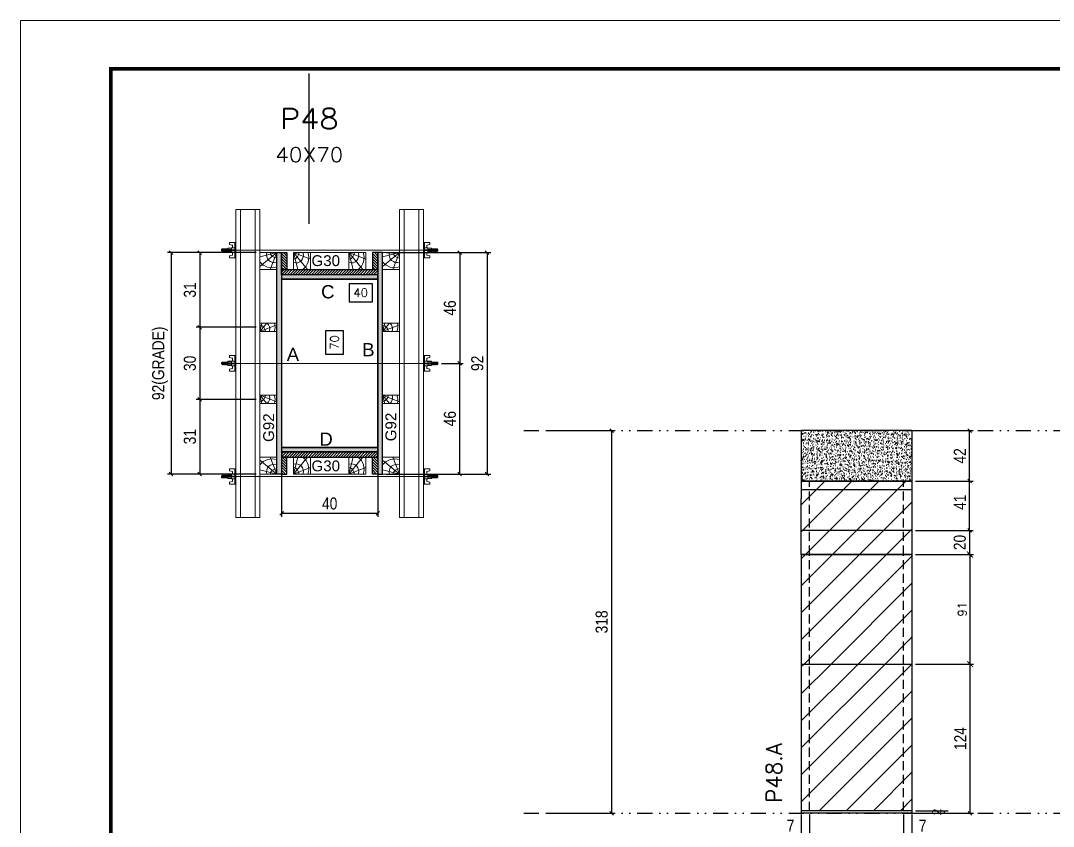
# Model space of a CAD drawing. Extents: x 28748 to 35002, y 14885 to 43501.
# Drawn here: x 28748 to 29606, y 37088 to 37758 of the extents above; entities that cross this region are included whole.
import ezdxf
from ezdxf.enums import TextEntityAlignment as Align

# ---------------------------------------------------------------- set-up
doc = ezdxf.new("R2010")
doc.units = 0
for name, pattern in [('DASHED', [0.75, 0.5, -0.25]), ('DIVIDE2', [0.625, 0.25, -0.125, 0, -0.125, 0, -0.125]), ('HIDDEN', [0.375, 0.25, -0.125])]:
    doc.linetypes.add(name, pattern=pattern)
for name, color, linetype in [('CHAPA', 1, 'Continuous'), ('COTA', 241, 'Continuous'), ('MEIO_PONT', 93, 'Continuous'), ('Nível', 160, 'Continuous'), ('Painéis', 200, 'Continuous'), ('SARR_2.2x7', 40, 'Continuous'), ('SARRAFO', 251, 'Continuous'), ('Sarrafo de Pressão', 42, 'HIDDEN'), ('Texto de Titulo', 7, 'Continuous'), ('Texto Qtd Sarr', 242, 'Continuous'), ('TEXTO_GERAL', 7, 'Continuous')]:
    doc.layers.add(name, color=color, linetype=linetype)
for name, color, linetype, lineweight in [('Folhas', 255, 'Continuous', 9), ('Hachura', 251, 'Continuous', 9), ('Madeira', 126, 'Continuous', 18), ('Perfil Metálico', 224, 'Continuous', 18), ('SARRAFO DE PRESSAO', 251, 'DASHED', 9), ('Texto Seção', 7, 'Continuous', 15)]:
    doc.layers.add(name, color=color, linetype=linetype, lineweight=lineweight)
doc.styles.add('ARIAL', font='arial.ttf')
doc.styles.add('COTA TECNICA', font='techl___.ttf', dxfattribs={"height": 10})
doc.styles.add('COTA TECNICA 2X', font='techl___.ttf', dxfattribs={"height": 10})
doc.styles.add('COTA TECNICA-50', font='techl___.ttf', dxfattribs={"height": 10})
doc.styles.add('REGUA-120', font='ROMANS.shx', dxfattribs={"height": 15})
doc.styles.add('ROMANS', font='romans.shx')
doc.styles.add('SANSSERIF', font='sas_____.pfb')
doc.dimstyles.new('COTA PAINEL-50', dxfattribs={"dimtxt": 10, "dimasz": 3, "dimexe": 3, "dimexo": 3, "dimgap": 3, "dimtad": 1, "dimdec": 1, "dimzin": 12, "dimdsep": 46, "dimtxsty": 'COTA TECNICA-50', "dimblk1": 'OBLIQUE', "dimblk2": 'OBLIQUE', "dimsah": 1, "dimcen": 0.9, "dimclrd": 4, "dimclre": 4, "dimclrt": 240, "dimadec": 1, "dimazin": 3, "dimtfac": 1, "dimtdec": 1, "dimtmove": 0, "dimatfit": 3, "dimfxl": 1, "dimtolj": 1, "dimtzin": 12, "dimarcsym": 0})
doc.dimstyles.new('Cota Paínel', dxfattribs={"dimtxt": 7, "dimasz": 5, "dimexe": 3, "dimexo": 3, "dimgap": 3, "dimtad": 1, "dimdec": 1, "dimzin": 12, "dimdsep": 46, "dimtxsty": 'ROMANS', "dimblk": 'ARCHTICK', "dimcen": 0, "dimclrd": 4, "dimclre": 4, "dimclrt": 1, "dimadec": 1, "dimazin": 3, "dimtfac": 1, "dimtdec": 1, "dimtmove": 0, "dimatfit": 3, "dimldrblk": 'OBLIQUE', "dimfxl": 1, "dimtolj": 1, "dimtzin": 12, "dimarcsym": 0})
doc.dimstyles.new('PAINEL', dxfattribs={"dimtxt": 10, "dimasz": 3, "dimexe": 3, "dimexo": 3, "dimgap": 3, "dimtad": 1, "dimdec": 1, "dimzin": 12, "dimdsep": 46, "dimtxsty": 'COTA TECNICA', "dimblk1": 'OBLIQUE', "dimblk2": 'OBLIQUE', "dimsah": 1, "dimcen": 0.9, "dimclrd": 4, "dimclre": 4, "dimclrt": 240, "dimadec": 1, "dimazin": 3, "dimtfac": 1, "dimtdec": 1, "dimtmove": 0, "dimatfit": 3, "dimfxl": 1, "dimtolj": 1, "dimtzin": 12, "dimarcsym": 0})
doc.dimstyles.new('SECAO PILAR', dxfattribs={"dimtxt": 10, "dimasz": 3, "dimexe": 3, "dimexo": 3, "dimgap": 3, "dimtad": 1, "dimdec": 1, "dimlfac": 0.5, "dimzin": 12, "dimdsep": 46, "dimtxsty": 'COTA TECNICA 2X', "dimblk1": 'OBLIQUE', "dimblk2": 'OBLIQUE', "dimsah": 1, "dimcen": 0.9, "dimclrd": 256, "dimclre": 256, "dimclrt": 256, "dimadec": 1, "dimazin": 3, "dimtfac": 1, "dimtdec": 1, "dimtmove": 0, "dimatfit": 3, "dimfxl": 1, "dimtolj": 1, "dimtzin": 12, "dimarcsym": 0})
doc.dimstyles.new('SECÇÃO 2', dxfattribs={"dimtxt": 7, "dimasz": 6, "dimexe": 0.18, "dimexo": 2, "dimgap": -4, "dimtad": 3, "dimdec": 1, "dimlfac": 0.5, "dimzin": 12, "dimdsep": 46, "dimtxsty": 'ROMANS', "dimblk": 'ARCHTICK', "dimcen": 0.09, "dimse1": 1, "dimse2": 1, "dimsd1": 1, "dimsd2": 1, "dimclrd": 180, "dimclre": 5, "dimclrt": 1, "dimadec": 0, "dimazin": 3, "dimtfac": 1, "dimtdec": 1, "dimtofl": 0, "dimtmove": 0, "dimatfit": 3, "dimldrblk": 'ARCHTICK', "dimfxl": 1, "dimtolj": 1, "dimtzin": 0, "dimarcsym": 0})
pattern_1 = [(45, (25799.309, 30974.01), (-11.22532, 11.22532), [])]

# ---------------------------------------------------------------- blocks, each defined once
blk = doc.blocks.new('9999999999')
at = {"layer": 'Folhas'}
blk.add_lwpolyline([(98138.98, 34190.21), (99623.98, 34190.21), (99623.98, 35240.21), (98138.98, 35240.21)], close=True, dxfattribs=at)
at = {"layer": 'Folhas', "color": 30, "const_width": 3}
blk.add_lwpolyline([(98213.98, 34230.21), (99583.98, 34230.21), (99583.98, 35200.21), (98213.98, 35200.21)], close=True, dxfattribs=at)
blk = doc.blocks.new('*D326')
at = {"layer": 'COTA', "color": 180, "lineweight": -2, "transparency": 16777216}
for p, q in [((29016.65, 37500.08), (29001.65, 37500.08)), ((29001.65, 37500.08), (29001.65, 37480.75)), ((29016.65, 37480.75), (29016.65, 37500.08)), ((29001.65, 37480.75), (29016.65, 37480.75))]:
    blk.add_line(p, q, dxfattribs=at)
at = {"layer": 'Defpoints', "color": 0, "transparency": 16777216}
for p in [(28965.14, 37543.05), (28965.14, 37403.05), (29020.65, 37403.05)]:
    blk.add_point(p, dxfattribs=at)
at = {"layer": 'COTA', "color": 1, "transparency": 16777216, "insert": (29009.15, 37490.42), "char_height": 7, "attachment_point": 5, "rotation": 90, "style": 'ROMANS'}
blk.add_mtext('\\A1;70', dxfattribs=at)
blk = doc.blocks.new('_ArchTick')
at = {"color": 0, "linetype": 'ByBlock', "const_width": 0.15}
blk.add_lwpolyline([(-0.5, -0.5), (0.5, 0.5)], dxfattribs=at)
blk = doc.blocks.new('_Oblique')
at = {"color": 0, "linetype": 'ByBlock', "lineweight": -2}
blk.add_line((-0.5, -0.5), (0.5, 0.5), dxfattribs=at)
blk = doc.blocks.new('*D327')
at = {"layer": 'COTA', "lineweight": -2, "transparency": 16777216}
for p, q in [((29052.14, 37565.05), (29138.91, 37565.05)), ((29135.91, 37565.05), (29135.91, 37381.05)), ((29052.14, 37381.05), (29138.91, 37381.05))]:
    blk.add_line(p, q, dxfattribs=at)
at = {"layer": 'Defpoints', "color": 0, "transparency": 16777216}
for p in [(29049.14, 37565.05), (29049.14, 37381.05), (29135.91, 37381.05)]:
    blk.add_point(p, dxfattribs=at)
at = {"layer": 'COTA', "lineweight": -2, "transparency": 16777216, "xscale": 3, "yscale": 3, "zscale": 3}
for p, rotation in [((29135.91, 37565.05), 90), ((29135.91, 37381.05), 270)]:
    blk.add_blockref('_Oblique', p, dxfattribs=dict(at, rotation=rotation))
at = {"layer": 'COTA', "transparency": 16777216, "insert": (29127.82, 37473.05), "char_height": 10, "attachment_point": 5, "rotation": 90, "style": 'COTA TECNICA 2X'}
blk.add_mtext('\\A1;92', dxfattribs=at)
blk = doc.blocks.new('*D328')
at = {"layer": 'COTA', "lineweight": -2, "transparency": 16777216}
for p, q in [((29086.14, 37565.05), (29116.14, 37565.05)), ((29113.14, 37565.05), (29113.14, 37473.05)), ((29097.94, 37473.05), (29116.14, 37473.05))]:
    blk.add_line(p, q, dxfattribs=at)
at = {"layer": 'Defpoints', "color": 0, "transparency": 16777216}
for p in [(29083.14, 37565.05), (29094.94, 37473.05), (29113.14, 37473.05)]:
    blk.add_point(p, dxfattribs=at)
at = {"layer": 'COTA', "lineweight": -2, "transparency": 16777216, "xscale": 3, "yscale": 3, "zscale": 3}
for p, rotation in [((29113.14, 37565.05), 90), ((29113.14, 37473.05), 270)]:
    blk.add_blockref('_Oblique', p, dxfattribs=dict(at, rotation=rotation))
at = {"layer": 'COTA', "transparency": 16777216, "insert": (29105.04, 37519.05), "char_height": 10, "attachment_point": 5, "rotation": 90, "style": 'COTA TECNICA 2X'}
blk.add_mtext('\\A1;46', dxfattribs=at)
blk = doc.blocks.new('*D329')
at = {"layer": 'COTA', "lineweight": -2, "transparency": 16777216}
for p, q in [((29097.94, 37473.05), (29116.14, 37473.05)), ((29113.14, 37381.05), (29113.14, 37473.05)), ((29086.14, 37381.05), (29116.14, 37381.05))]:
    blk.add_line(p, q, dxfattribs=at)
at = {"layer": 'Defpoints', "color": 0, "transparency": 16777216}
for p in [(29094.94, 37473.05), (29113.14, 37473.05), (29083.14, 37381.05)]:
    blk.add_point(p, dxfattribs=at)
at = {"layer": 'COTA', "lineweight": -2, "transparency": 16777216, "xscale": 3, "yscale": 3, "zscale": 3}
for p, rotation in [((29113.14, 37473.05), 90), ((29113.14, 37381.05), 270)]:
    blk.add_blockref('_Oblique', p, dxfattribs=dict(at, rotation=rotation))
at = {"layer": 'COTA', "transparency": 16777216, "insert": (29105.04, 37427.05), "char_height": 10, "attachment_point": 5, "rotation": 90, "style": 'COTA TECNICA 2X'}
blk.add_mtext('\\A1;46', dxfattribs=at)
blk = doc.blocks.new('*D330')
at = {"layer": 'COTA', "color": 180, "lineweight": -2, "transparency": 16777216}
for p, q in [((29040.64, 37539.25), (29021.3, 37539.25)), ((29021.3, 37539.25), (29021.3, 37524.25)), ((29040.64, 37524.25), (29040.64, 37539.25)), ((29021.3, 37524.25), (29040.64, 37524.25))]:
    blk.add_line(p, q, dxfattribs=at)
at = {"layer": 'Defpoints', "color": 0, "transparency": 16777216}
for p in [(28965.14, 37543.05), (29045.14, 37543.05), (29045.14, 37520.25)]:
    blk.add_point(p, dxfattribs=at)
at = {"layer": 'COTA', "color": 1, "transparency": 16777216, "insert": (29030.97, 37531.75), "char_height": 7, "attachment_point": 5, "style": 'ROMANS'}
blk.add_mtext('\\A1;40', dxfattribs=at)
blk = doc.blocks.new('titulo1')
at = {"layer": 'Defpoints', "color": 252, "linetype": 'HIDDEN', "ltscale": 2}
blk.add_line((0, 0), (0, 125), dxfattribs=at)
at = {"layer": 'Defpoints', "style": 'ROMANS', "oblique": 15}
blk.add_attdef('FOLHA', text='', height=10, dxfattribs=at).set_placement((0, 15.58), align=Align.MIDDLE_CENTER)
at = {"layer": 'Texto Qtd Sarr', "color": 3, "style": 'ROMANS', "oblique": 15}
for tag, height, p in [('TITULO', 17, (0, 71.45)), ('SEÇÃO', 12, (0, 41.55))]:
    blk.add_attdef(tag, text='', height=height, dxfattribs=at).set_placement(p, align=Align.MIDDLE_CENTER)
blk = doc.blocks.new('PONTALETE')
at = {"layer": 'Madeira'}
for q in [(2.71, 7), (7, 5.76), (7, 1.74)]:
    blk.add_line((0, 0), q, dxfattribs=at)
blk.add_lwpolyline([(0, 0), (7, 0), (7, 7), (0, 7)], close=True, dxfattribs=at)
for centre, radius, start, end in [((2.04, 0.06), 6.23, 37.2818, 109.0913), ((1.09, 0.9), 3.19, 343.603, 109.9847), ((-0.21, -0.78), 3.09, 14.6322, 86.0383)]:
    blk.add_arc(centre, radius, start, end, dxfattribs=at)
blk = doc.blocks.new('*D331')
at = {"layer": 'COTA', "lineweight": -2, "transparency": 16777216}
for p, q in [((28944.14, 37565.05), (28870.36, 37565.05)), ((28873.36, 37565.05), (28873.36, 37381.05)), ((28944.14, 37381.05), (28870.36, 37381.05))]:
    blk.add_line(p, q, dxfattribs=at)
at = {"layer": 'Defpoints', "color": 0, "transparency": 16777216}
for p in [(28947.14, 37565.05), (28873.36, 37381.05), (28947.14, 37381.05)]:
    blk.add_point(p, dxfattribs=at)
at = {"layer": 'COTA', "lineweight": -2, "transparency": 16777216, "xscale": 3, "yscale": 3, "zscale": 3}
for p, rotation in [((28873.36, 37565.05), 90), ((28873.36, 37381.05), 270)]:
    blk.add_blockref('_Oblique', p, dxfattribs=dict(at, rotation=rotation))
at = {"layer": 'COTA', "transparency": 16777216, "insert": (28864.14, 37473.05), "char_height": 10, "attachment_point": 5, "rotation": 90, "style": 'COTA TECNICA 2X'}
blk.add_mtext('\\A1;92(GRADE)', dxfattribs=at)
blk = doc.blocks.new('MEIO PONTALETE')
at = {"layer": 'Madeira'}
for q in [(2.71, 7), (3.5, 2.88), (3.5, 0.87)]:
    blk.add_line((0, 0), q, dxfattribs=at)
blk.add_lwpolyline([(0, 0), (3.5, 0), (3.5, 7), (0, 7)], close=True, dxfattribs=at)
for centre, radius, start, end in [((2.04, 0.06), 6.23, 76.4499, 109.0913), ((1.09, 0.9), 3.19, 40.9063, 109.9847), ((-0.21, -0.78), 3.09, 14.6322, 86.0383)]:
    blk.add_arc(centre, radius, start, end, dxfattribs=at)
blk = doc.blocks.new('*D332')
at = {"layer": 'COTA', "lineweight": -2, "transparency": 16777216}
for p, q in [((28944.14, 37443.05), (28894.2, 37443.05)), ((28897.2, 37443.05), (28897.2, 37381.05)), ((28944.14, 37381.05), (28894.2, 37381.05))]:
    blk.add_line(p, q, dxfattribs=at)
at = {"layer": 'Defpoints', "color": 0, "transparency": 16777216}
for p in [(28947.14, 37443.05), (28897.2, 37381.05), (28947.14, 37381.05)]:
    blk.add_point(p, dxfattribs=at)
at = {"layer": 'COTA', "lineweight": -2, "transparency": 16777216, "xscale": 3, "yscale": 3, "zscale": 3}
for p, rotation in [((28897.2, 37443.05), 90), ((28897.2, 37381.05), 270)]:
    blk.add_blockref('_Oblique', p, dxfattribs=dict(at, rotation=rotation))
at = {"layer": 'COTA', "transparency": 16777216, "insert": (28888.98, 37412.05), "char_height": 10, "attachment_point": 5, "rotation": 90, "style": 'COTA TECNICA 2X'}
blk.add_mtext('\\A1;31', dxfattribs=at)
blk = doc.blocks.new('C')
at = {"layer": 'Hachura', "color": 0}
for p, q in [((0, 3.22), (0, -3.22)), ((0.45, 3.22), (0, 3.22)), ((0.46, 3.16), (0, 3.16)), ((0.46, 3.05), (0, 3.05)), ((0.46, 2.88), (0, 2.88)), ((0, 2.75), (0, -1.16)), ((0.46, 2.65), (0, 2.65)), ((0.46, 2.23), (0, 2.23)), ((0.46, 1.51), (0, 1.51)), ((0.39, 0.49), (0.17, 0.49)), ((0.45, -3.23), (0.45, 3.22)), ((0.45, 3.22), (2.58, 3.22)), ((1.74, 0.97), (0.45, 0.97)), ((1.45, 0.1), (0.45, 0.1)), ((1.35, 1.94), (1.35, 0.96)), ((2.58, 2.39), (1.47, 2.09)), ((1.74, -0.97), (1.74, 0.97)), ((1.74, 0.97), (1.74, 0.84)), ((1.74, 0.97), (1.74, 0.84)), ((1.74, 0.84), (3.35, 0.84)), ((3.35, 0.45), (1.74, 0.45)), ((2.58, 3.22), (2.58, 2.39)), ((3.32, 0.84), (3.32, -0.84)), ((3.35, 0.84), (3.35, -0.84)), ((3.68, 0.45), (3.35, 0.45)), ((3.84, -0.52), (3.35, 0.45)), ((3.35, 0.06), (3.67, -0.57)), ((3.68, 0.45), (4.16, -0.52)), ((3.72, 0.5), (4.25, -0.57)), ((4.37, -0.55), (3.83, 0.53)), ((4.15, 0.45), (3.93, 0.45)), ((4.42, -0.52), (3.93, 0.45)), ((4.15, 0.45), (4.26, 0.45)), ((4.26, 0.45), (4.74, -0.52)), ((4.3, 0.5), (4.83, -0.57)), ((4.95, -0.55), (4.41, 0.53)), ((4.51, 0.45), (4.84, 0.45)), ((5, -0.52), (4.51, 0.45)), ((4.84, 0.45), (5.32, -0.52)), ((4.88, 0.5), (5.41, -0.57)), ((5.53, -0.55), (4.99, 0.53)), ((5.58, -0.52), (5.09, 0.45)), ((5.42, 0.45), (5.09, 0.45)), ((5.58, -0.52), (5.09, 0.45)), ((5.42, 0.45), (5.74, -0.19)), ((5.46, 0.5), (5.74, -0.07)), ((5.74, 0.19), (5.57, 0.53)), ((5.74, 0.32), (5.68, 0.45)), ((5.68, 0.45), (5.74, 0.45)), ((5.74, 0.45), (5.9, 0.29)), ((5.74, 0.45), (5.74, -0.52)), ((5.9, -0.36), (5.9, 0.29)), ((0.45, 0), (0, 0)), ((0.46, -1.52), (0, -1.52)), ((0.46, -2.23), (0, -2.23)), ((0.46, -2.65), (0, -2.65)), ((0.46, -2.88), (0, -2.88)), ((0.46, -3.05), (0, -3.05)), ((0.46, -3.16), (0, -3.16)), ((0, -3.22), (2.57, -3.22)), ((0.08, -0.48), (0.29, -0.48)), ((0.29, -0.48), (0.4, -0.48)), ((0.45, 0), (0.45, -0.97)), ((0.45, -0.16), (1.45, -0.16)), ((0.45, -0.65), (0.45, -0.32)), ((0.45, -3.23), (0.45, -0.65)), ((0.45, -0.97), (1.74, -0.97)), ((1.35, -1.94), (1.35, -0.97)), ((2.58, -2.39), (1.47, -2.1)), ((3.35, -0.32), (1.74, -0.32)), ((3.35, -0.84), (1.74, -0.84)), ((2.58, -3.23), (2.58, -2.39)), ((3.35, -0.07), (3.58, -0.52)), ((3.35, -0.52), (3.58, -0.52)), ((3.84, -0.52), (4.16, -0.52)), ((4.42, -0.52), (4.74, -0.52)), ((4.63, -0.52), (4.74, -0.52)), ((5, -0.52), (5.32, -0.52)), ((5.58, -0.52), (5.74, -0.52)), ((5.74, -0.52), (5.9, -0.36)), ((5.74, -0.52), (5.74, -0.52))]:
    blk.add_line(p, q, dxfattribs=at)
for centre, radius, start, end in [((1.52, 1.94), 0.161, 104.7436, 180), ((1.44, -0.03), 0.129, 272.695, 87.305), ((3.81, 0.39), 0.143, 25.5688, 154.4312), ((4.39, 0.39), 0.143, 25.5688, 154.4312), ((4.97, 0.39), 0.143, 25.5688, 154.4312), ((5.55, 0.39), 0.143, 25.5688, 154.4312), ((0.17, -0.37), 0.174, 221.744, 317.8592), ((1.52, -1.94), 0.161, 180, 255.2564), ((3.71, -0.4), 0.174, 222.1408, 318.256), ((4.29, -0.4), 0.174, 222.1408, 318.256), ((4.87, -0.4), 0.174, 222.1408, 318.256), ((5.45, -0.4), 0.174, 222.1408, 318.256), ((5.61, -0.4), 0.174, 317.8592, 318.256)]:
    blk.add_arc(centre, radius, start, end, dxfattribs=at)
blk = doc.blocks.new('*D333')
at = {"layer": 'COTA', "lineweight": -2, "transparency": 16777216}
for p, q in [((28944.14, 37565.05), (28894.2, 37565.05)), ((28897.2, 37565.05), (28897.2, 37503.05)), ((28944.14, 37503.05), (28894.2, 37503.05))]:
    blk.add_line(p, q, dxfattribs=at)
at = {"layer": 'Defpoints', "color": 0, "transparency": 16777216}
for p in [(28947.14, 37565.05), (28897.2, 37503.05), (28947.14, 37503.05)]:
    blk.add_point(p, dxfattribs=at)
at = {"layer": 'COTA', "lineweight": -2, "transparency": 16777216, "xscale": 3, "yscale": 3, "zscale": 3}
for p, rotation in [((28897.2, 37565.05), 90), ((28897.2, 37503.05), 270)]:
    blk.add_blockref('_Oblique', p, dxfattribs=dict(at, rotation=rotation))
at = {"layer": 'COTA', "transparency": 16777216, "insert": (28888.98, 37534.05), "char_height": 10, "attachment_point": 5, "rotation": 90, "style": 'COTA TECNICA 2X'}
blk.add_mtext('\\A1;31', dxfattribs=at)
blk = doc.blocks.new('*D334')
at = {"layer": 'COTA', "lineweight": -2, "transparency": 16777216}
for p, q in [((28944.14, 37503.05), (28894.2, 37503.05)), ((28897.2, 37503.05), (28897.2, 37443.05)), ((28944.14, 37443.05), (28894.2, 37443.05))]:
    blk.add_line(p, q, dxfattribs=at)
at = {"layer": 'Defpoints', "color": 0, "transparency": 16777216}
for p in [(28947.14, 37503.05), (28897.2, 37443.05), (28947.14, 37443.05)]:
    blk.add_point(p, dxfattribs=at)
at = {"layer": 'COTA', "lineweight": -2, "transparency": 16777216, "xscale": 3, "yscale": 3, "zscale": 3}
for p, rotation in [((28897.2, 37503.05), 90), ((28897.2, 37443.05), 270)]:
    blk.add_blockref('_Oblique', p, dxfattribs=dict(at, rotation=rotation))
at = {"layer": 'COTA', "transparency": 16777216, "insert": (28888.98, 37473.05), "char_height": 10, "attachment_point": 5, "rotation": 90, "style": 'COTA TECNICA 2X'}
blk.add_mtext('\\A1;30', dxfattribs=at)
blk = doc.blocks.new('*D1530')
at = {"layer": 'COTA', "lineweight": -2, "transparency": 16777216}
for p, q in [((28965.14, 37396.45), (28965.14, 37345.41)), ((29045.14, 37396.45), (29045.14, 37345.41)), ((28965.14, 37348.41), (29045.14, 37348.41))]:
    blk.add_line(p, q, dxfattribs=at)
at = {"layer": 'Defpoints', "color": 0, "transparency": 16777216}
for p in [(28965.14, 37399.45), (29045.14, 37399.45), (29045.14, 37348.41)]:
    blk.add_point(p, dxfattribs=at)
at = {"layer": 'COTA', "lineweight": -2, "transparency": 16777216, "xscale": 3, "yscale": 3, "zscale": 3, "rotation": 180}
blk.add_blockref('_Oblique', (28965.14, 37348.41), dxfattribs=at)
at = {"layer": 'COTA', "lineweight": -2, "transparency": 16777216, "xscale": 3, "yscale": 3, "zscale": 3}
blk.add_blockref('_Oblique', (29045.14, 37348.41), dxfattribs=at)
at = {"layer": 'COTA', "transparency": 16777216, "insert": (29005.14, 37356.51), "char_height": 10, "attachment_point": 5, "style": 'COTA TECNICA 2X'}
blk.add_mtext('\\A1;40', dxfattribs=at)
blk = doc.blocks.new('*D426')
at = {"layer": 'COTA', "color": 4, "linetype": 'ByBlock', "lineweight": -2, "transparency": 16777216}
for p, q in [((29186, 37417.15), (29242.42, 37417.15)), ((29239.42, 37417.15), (29239.42, 37099.15)), ((29186, 37099.15), (29242.42, 37099.15))]:
    blk.add_line(p, q, dxfattribs=at)
at = {"layer": 'Defpoints', "color": 0, "linetype": 'ByBlock', "transparency": 16777216}
for p in [(29183, 37417.15), (29183, 37099.15), (29239.42, 37099.15)]:
    blk.add_point(p, dxfattribs=at)
at = {"layer": 'COTA', "color": 4, "linetype": 'ByBlock', "lineweight": -2, "transparency": 16777216, "xscale": 3, "yscale": 3, "zscale": 3}
for p, rotation in [((29239.42, 37417.15), 90), ((29239.42, 37099.15), 270)]:
    blk.add_blockref('_Oblique', p, dxfattribs=dict(at, rotation=rotation))
at = {"layer": 'COTA', "color": 240, "linetype": 'ByBlock', "transparency": 16777216, "insert": (29231.18, 37258.15), "char_height": 10, "attachment_point": 5, "rotation": 90, "style": 'COTA TECNICA'}
blk.add_mtext('\\A1;318', dxfattribs=at)
blk = doc.blocks.new('*D1574')
at = {"layer": 'COTA', "color": 4, "linetype": 'ByBlock', "lineweight": -2, "transparency": 16777216}
for p, q in [((29491.95, 37375.15), (29539.82, 37375.15)), ((29536.82, 37334.15), (29536.82, 37375.15)), ((29491.95, 37334.15), (29539.82, 37334.15))]:
    blk.add_line(p, q, dxfattribs=at)
at = {"layer": 'Defpoints', "color": 0, "linetype": 'ByBlock', "transparency": 16777216}
for p in [(29488.95, 37375.15), (29536.82, 37375.15), (29488.95, 37334.15)]:
    blk.add_point(p, dxfattribs=at)
at = {"layer": 'COTA', "color": 4, "linetype": 'ByBlock', "lineweight": -2, "transparency": 16777216, "xscale": 3, "yscale": 3, "zscale": 3}
for p, rotation in [((29536.82, 37375.15), 90), ((29536.82, 37334.15), 270)]:
    blk.add_blockref('_Oblique', p, dxfattribs=dict(at, rotation=rotation))
at = {"layer": 'COTA', "color": 240, "linetype": 'ByBlock', "transparency": 16777216, "insert": (29528.75, 37357.65), "char_height": 10, "attachment_point": 5, "rotation": 90, "style": 'COTA TECNICA'}
blk.add_mtext('\\A1;41', dxfattribs=at)
blk = doc.blocks.new('*D1575')
at = {"layer": 'COTA', "color": 4, "linetype": 'ByBlock', "lineweight": -2, "transparency": 16777216}
for p, q in [((29491.95, 37417.15), (29539.82, 37417.15)), ((29536.82, 37375.15), (29536.82, 37417.15)), ((29491.95, 37375.15), (29539.82, 37375.15))]:
    blk.add_line(p, q, dxfattribs=at)
at = {"layer": 'Defpoints', "color": 0, "linetype": 'ByBlock', "transparency": 16777216}
for p in [(29488.95, 37417.15), (29536.82, 37417.15), (29488.95, 37375.15)]:
    blk.add_point(p, dxfattribs=at)
at = {"layer": 'COTA', "color": 4, "linetype": 'ByBlock', "lineweight": -2, "transparency": 16777216, "xscale": 3, "yscale": 3, "zscale": 3}
for p, rotation in [((29536.82, 37417.15), 90), ((29536.82, 37375.15), 270)]:
    blk.add_blockref('_Oblique', p, dxfattribs=dict(at, rotation=rotation))
at = {"layer": 'COTA', "color": 240, "linetype": 'ByBlock', "transparency": 16777216, "insert": (29528.75, 37396.15), "char_height": 10, "attachment_point": 5, "rotation": 90, "style": 'COTA TECNICA'}
blk.add_mtext('\\A1;42', dxfattribs=at)
blk = doc.blocks.new('*D433')
at = {"layer": 'COTA', "color": 4, "linetype": 'ByBlock', "lineweight": -2, "transparency": 16777216}
for p, q in [((29491.95, 37223.15), (29540.21, 37223.15)), ((29537.21, 37099.15), (29537.21, 37223.15)), ((29491.95, 37099.15), (29540.21, 37099.15))]:
    blk.add_line(p, q, dxfattribs=at)
at = {"layer": 'Defpoints', "color": 0, "linetype": 'ByBlock', "transparency": 16777216}
for p in [(29488.95, 37223.15), (29537.21, 37223.15), (29488.95, 37099.15)]:
    blk.add_point(p, dxfattribs=at)
at = {"layer": 'COTA', "color": 4, "linetype": 'ByBlock', "lineweight": -2, "transparency": 16777216, "xscale": 3, "yscale": 3, "zscale": 3}
for p, rotation in [((29537.21, 37223.15), 90), ((29537.21, 37099.15), 270)]:
    blk.add_blockref('_Oblique', p, dxfattribs=dict(at, rotation=rotation))
at = {"layer": 'COTA', "color": 240, "linetype": 'ByBlock', "transparency": 16777216, "insert": (29529.13, 37161.15), "char_height": 10, "attachment_point": 5, "rotation": 90, "style": 'COTA TECNICA'}
blk.add_mtext('\\A1;124', dxfattribs=at)
blk = doc.blocks.new('*D435')
at = {"layer": 'COTA', "color": 4, "lineweight": -2, "transparency": 16777216}
for p, q in [((29396.95, 37098.15), (29396.95, 37043.98)), ((29488.95, 37098.15), (29488.95, 37043.98)), ((29396.95, 37046.98), (29488.95, 37046.98))]:
    blk.add_line(p, q, dxfattribs=at)
at = {"layer": 'Defpoints', "color": 0, "transparency": 16777216}
for p in [(29396.95, 37101.15), (29488.95, 37101.15), (29488.95, 37046.98)]:
    blk.add_point(p, dxfattribs=at)
at = {"layer": 'COTA', "color": 4, "lineweight": -2, "transparency": 16777216, "xscale": 3, "yscale": 3, "zscale": 3, "rotation": 180}
blk.add_blockref('_Oblique', (29396.95, 37046.98), dxfattribs=at)
at = {"layer": 'COTA', "color": 4, "lineweight": -2, "transparency": 16777216, "xscale": 3, "yscale": 3, "zscale": 3}
blk.add_blockref('_Oblique', (29488.95, 37046.98), dxfattribs=at)
at = {"layer": 'COTA', "color": 240, "transparency": 16777216, "insert": (29442.95, 37055.06), "char_height": 10, "attachment_point": 5, "style": 'COTA TECNICA'}
blk.add_mtext('\\A1;92', dxfattribs=at)
blk = doc.blocks.new('*D452')
at = {"layer": 'COTA', "color": 4, "lineweight": -2, "transparency": 16777216}
for p, q in [((29481.95, 37098.15), (29481.95, 37077.64)), ((29488.95, 37096.15), (29488.95, 37077.64)), ((29481.95, 37080.64), (29488.95, 37080.64)), ((29488.95, 37080.64), (29503.68, 37080.64))]:
    blk.add_line(p, q, dxfattribs=at)
at = {"layer": 'Defpoints', "color": 0, "transparency": 16777216}
for p in [(29481.95, 37101.15), (29488.95, 37099.15), (29488.95, 37080.64)]:
    blk.add_point(p, dxfattribs=at)
at = {"layer": 'COTA', "color": 4, "lineweight": -2, "transparency": 16777216, "xscale": 3, "yscale": 3, "zscale": 3, "rotation": 180}
blk.add_blockref('_Oblique', (29481.95, 37080.64), dxfattribs=at)
at = {"layer": 'COTA', "color": 4, "lineweight": -2, "transparency": 16777216, "xscale": 3, "yscale": 3, "zscale": 3}
blk.add_blockref('_Oblique', (29488.95, 37080.64), dxfattribs=at)
at = {"layer": 'COTA', "color": 240, "transparency": 16777216, "insert": (29497.82, 37088.71), "char_height": 10, "attachment_point": 5, "style": 'COTA TECNICA-50'}
blk.add_mtext('\\A1;7', dxfattribs=at)
blk = doc.blocks.new('*D453')
at = {"layer": 'COTA', "color": 4, "lineweight": -2, "transparency": 16777216}
for p, q in [((29396.95, 37096.15), (29396.95, 37077.64)), ((29403.95, 37098.15), (29403.95, 37077.64)), ((29396.95, 37080.64), (29382.22, 37080.64)), ((29403.95, 37080.64), (29396.95, 37080.64))]:
    blk.add_line(p, q, dxfattribs=at)
at = {"layer": 'Defpoints', "color": 0, "transparency": 16777216}
for p in [(29396.95, 37099.15), (29403.95, 37101.15), (29396.95, 37080.64)]:
    blk.add_point(p, dxfattribs=at)
at = {"layer": 'COTA', "color": 4, "lineweight": -2, "transparency": 16777216, "xscale": 3, "yscale": 3, "zscale": 3, "rotation": 180}
blk.add_blockref('_Oblique', (29396.95, 37080.64), dxfattribs=at)
at = {"layer": 'COTA', "color": 4, "lineweight": -2, "transparency": 16777216, "xscale": 3, "yscale": 3, "zscale": 3}
blk.add_blockref('_Oblique', (29403.95, 37080.64), dxfattribs=at)
at = {"layer": 'COTA', "color": 240, "transparency": 16777216, "insert": (29388.09, 37088.71), "char_height": 10, "attachment_point": 5, "style": 'COTA TECNICA-50'}
blk.add_mtext('\\A1;7', dxfattribs=at)
blk = doc.blocks.new('*D1589')
at = {"layer": 'COTA', "color": 4, "lineweight": -2, "transparency": 16777216}
for p, q in [((29491.95, 37314.15), (29540.21, 37314.15)), ((29537.21, 37223.15), (29537.21, 37314.15)), ((29491.95, 37223.15), (29540.21, 37223.15))]:
    blk.add_line(p, q, dxfattribs=at)
at = {"layer": 'Defpoints', "color": 0, "transparency": 16777216}
for p in [(29488.95, 37314.15), (29537.21, 37314.15), (29488.95, 37223.15)]:
    blk.add_point(p, dxfattribs=at)
at = {"layer": 'COTA', "color": 4, "lineweight": -2, "transparency": 16777216, "xscale": 5, "yscale": 5, "zscale": 5}
for p, rotation in [((29537.21, 37314.15), 90), ((29537.21, 37223.15), 270)]:
    blk.add_blockref('_ArchTick', p, dxfattribs=dict(at, rotation=rotation))
at = {"layer": 'COTA', "color": 1, "transparency": 16777216, "insert": (29530.71, 37268.65), "char_height": 7, "attachment_point": 5, "rotation": 90, "style": 'ROMANS'}
blk.add_mtext('\\A1;91', dxfattribs=at)
blk = doc.blocks.new('*D455')
at = {"layer": 'COTA', "color": 4, "lineweight": -2, "transparency": 16777216}
for p, q in [((29491.95, 37101.15), (29519.08, 37101.15)), ((29491.95, 37099.15), (29519.08, 37099.15)), ((29516.08, 37099.15), (29516.08, 37101.15))]:
    blk.add_line(p, q, dxfattribs=at)
at = {"layer": 'Defpoints', "color": 0, "transparency": 16777216}
for p in [(29488.95, 37101.15), (29488.95, 37099.15), (29516.08, 37101.15)]:
    blk.add_point(p, dxfattribs=at)
at = {"layer": 'COTA', "color": 1, "transparency": 16777216, "insert": (29509.58, 37100.15), "char_height": 7, "attachment_point": 5, "rotation": 90, "style": 'ROMANS'}
blk.add_mtext('\\A1;2', dxfattribs=at)
blk = doc.blocks.new('*D2241')
at = {"layer": 'COTA', "color": 4, "lineweight": -2, "transparency": 16777216}
for p, q in [((29491.95, 37334.15), (29539.82, 37334.15)), ((29536.82, 37334.15), (29536.82, 37314.15)), ((29491.95, 37314.15), (29539.82, 37314.15))]:
    blk.add_line(p, q, dxfattribs=at)
at = {"layer": 'Defpoints', "color": 0, "transparency": 16777216}
for p in [(29488.95, 37334.15), (29488.95, 37314.15), (29536.82, 37314.15)]:
    blk.add_point(p, dxfattribs=at)
at = {"layer": 'COTA', "color": 4, "lineweight": -2, "transparency": 16777216, "xscale": 3, "yscale": 3, "zscale": 3}
for p, rotation in [((29536.82, 37334.15), 90), ((29536.82, 37314.15), 270)]:
    blk.add_blockref('_Oblique', p, dxfattribs=dict(at, rotation=rotation))
at = {"layer": 'COTA', "color": 240, "transparency": 16777216, "insert": (29528.72, 37324.15), "char_height": 10, "attachment_point": 5, "rotation": 90, "style": 'COTA TECNICA'}
blk.add_mtext('\\A1;20', dxfattribs=at)

msp = doc.modelspace()

# ---------------------------------------------------------------- hatches: boundary and pattern name
at = {"layer": 'COTA', "linetype": 'ByBlock'}
h = msp.add_hatch(dxfattribs=at)
h.set_pattern_fill('AR-CONC', color=256, scale=0.03)
h.set_pattern_definition([(50, (-105041.158, 6983.964), (5.46554007, -0.47817257), [0.5715, -6.2865]), (355, (-105041.158, 6983.964), (-1.05730264, 5.73170536), [0.4572, -5.02921753]), (100.4514447, (-105040.7025, 6983.924), (4.40823741, 5.25353256), [0.48570026, -5.34270734]), (46.1842, (-105041.158, 6985.488), (8.13237123, -1.26126984), [0.85725, -9.42975]), (96.6355576, (-105040.48, 6985.383), (7.122124, 7.42278374), [0.7285507, -8.01406824]), (351.184151, (-105041.158, 6985.488), (7.122124, 7.42278374), [0.685799, -7.54379196]), (21, (-105040.396, 6985.107), (4.54843174, -3.06795595), [0.5715, -6.2865]), (326, (-105040.396, 6985.107), (1.85406085, 5.52563898), [0.4572, -5.0292]), (71.451445, (-105040.017, 6984.8514), (6.40249258, 2.45768307), [0.48570026, -5.34269813]), (37.5, (-105041.158, 6983.964), (0.092658098, 2.536651166), [0, -4.96824, 0, -5.1054, 0, -5.04825]), (7.5, (-105041.158, 6983.964), (2.004589875, 3.005417245), [0, -2.91084, 0, -4.85394, 0, -1.92405]), (327.5, (-105042.8572, 6983.964), (4.067717855, -0.17186232), [0, -1.905, 0, -5.9436, 0, -7.8867]), (317.5, (-105043.6192, 6983.964), (4.44387544, 0.76279473), [0, -2.4765, 0, -3.94716, 0, -5.6007])])
h.paths.add_polyline_path([(29396.95, 37417.15), (29396.95, 37375.15), (29488.95, 37375.15), (29488.95, 37417.15)])
at = {"layer": 'Hachura'}
h = msp.add_hatch(color=256, dxfattribs=at)
h.dxf.hatch_style = 1
h.paths.add_polyline_path([(28965.14, 37381.05), (28961.14, 37381.05), (28961.14, 37565.05), (28965.14, 37565.05)])
h = msp.add_hatch(color=256, dxfattribs=at)
h.dxf.hatch_style = 1
h.paths.add_polyline_path([(28965.14, 37381.05), (28961.14, 37381.05), (28961.14, 37565.05), (28965.14, 37565.05)])
h = msp.add_hatch(dxfattribs=at)
h.set_pattern_fill('ANSI31', color=256, scale=0.5, angle=90, style=0)
h.set_pattern_definition([(135, (6073.7293, 46688.9988), (-1.12253202, -1.12253202), [])])
h.paths.add_polyline_path([(28965.14, 37551.05), (28969.54, 37551.05), (28969.54, 37565.05), (28965.14, 37565.05)])
h = msp.add_hatch(dxfattribs=at)
h.set_pattern_fill('ANSI31', color=256, scale=0.5, angle=90, style=0)
h.set_pattern_definition([(135, (6115.7293, 46688.9988), (-1.12253202, -1.12253202), [])])
h.paths.add_polyline_path([(29045.14, 37551.05), (29040.74, 37551.05), (29040.74, 37565.05), (29045.14, 37565.05)])
h = msp.add_hatch(color=256, dxfattribs=at)
h.dxf.hatch_style = 1
h.paths.add_polyline_path([(29045.14, 37381.05), (29049.14, 37381.05), (29049.14, 37565.05), (29045.14, 37565.05)])
h = msp.add_hatch(color=256, dxfattribs=at)
h.dxf.hatch_style = 1
h.paths.add_polyline_path([(29045.14, 37381.05), (29049.14, 37381.05), (29049.14, 37565.05), (29045.14, 37565.05)])
h = msp.add_hatch(dxfattribs=at)
h.set_pattern_fill('ANSI31', color=256, scale=0.5, style=0)
h.set_pattern_definition([(45, (38139.0893, 60476.0551), (-1.12253202, 1.12253202), [])])
h.paths.add_polyline_path([(29045.14, 37546.65), (29045.14, 37551.05), (28965.14, 37551.05), (28965.14, 37546.65)])
h = msp.add_hatch(color=256, dxfattribs=at)
h.dxf.hatch_style = 1
h.paths.add_polyline_path([(28965.14, 37546.65), (28965.14, 37543.05), (29045.14, 37543.05), (29045.14, 37546.65)])
h = msp.add_hatch(color=256, dxfattribs=at)
h.dxf.hatch_style = 1
h.paths.add_polyline_path([(28965.14, 37546.65), (28965.14, 37543.05), (29045.14, 37543.05), (29045.14, 37546.65)])
h = msp.add_hatch(color=256, dxfattribs=at)
h.dxf.hatch_style = 1
h.paths.add_polyline_path([(28965.14, 37403.05), (28965.14, 37399.45), (29045.14, 37399.45), (29045.14, 37403.05)])
h = msp.add_hatch(color=256, dxfattribs=at)
h.dxf.hatch_style = 1
h.paths.add_polyline_path([(28965.14, 37403.05), (28965.14, 37399.45), (29045.14, 37399.45), (29045.14, 37403.05)])
h = msp.add_hatch(dxfattribs=at)
h.set_pattern_fill('ANSI31', color=256, scale=0.5, style=0)
h.set_pattern_definition([(45, (38139.0893, 60502.0551), (-1.12253202, 1.12253202), [])])
h.paths.add_polyline_path([(29045.14, 37399.45), (29045.14, 37395.05), (28965.14, 37395.05), (28965.14, 37399.45)])
h = msp.add_hatch(dxfattribs=at)
h.set_pattern_fill('ANSI31', color=256, scale=0.5, angle=90, style=0)
h.set_pattern_definition([(135, (6073.7293, 46883.9988), (-1.12253202, -1.12253202), [])])
h.paths.add_polyline_path([(28965.14, 37395.05), (28969.54, 37395.05), (28969.54, 37381.05), (28965.14, 37381.05)])
h = msp.add_hatch(dxfattribs=at)
h.set_pattern_fill('ANSI31', color=256, scale=0.5, angle=90, style=0)
h.set_pattern_definition([(135, (6115.7293, 46883.9988), (-1.12253202, -1.12253202), [])])
h.paths.add_polyline_path([(29045.14, 37395.05), (29040.74, 37395.05), (29040.74, 37381.05), (29045.14, 37381.05)])
at = {"layer": 'Hachura', "linetype": 'ByBlock'}
h = msp.add_hatch(dxfattribs=at)
h.set_pattern_fill('ANSI31', color=256, scale=5)
h.set_pattern_definition(pattern_1)
h.paths.add_polyline_path([(29396.95, 37375.15), (29396.95, 37360.43), (29396.95, 37314.15), (29488.95, 37314.15), (29488.95, 37360.43), (29488.95, 37375.15)])
h = msp.add_hatch(dxfattribs=at)
h.set_pattern_fill('ANSI31', color=256, scale=5)
h.set_pattern_definition(pattern_1)
h.paths.add_polyline_path([(29488.95, 37314.15), (29396.95, 37314.15), (29396.95, 37223.15), (29488.95, 37223.15)])
h = msp.add_hatch(dxfattribs=at)
h.set_pattern_fill('ANSI31', color=256, scale=5)
h.set_pattern_definition(pattern_1)
h.paths.add_polyline_path([(29488.95, 37223.15), (29396.95, 37223.15), (29396.95, 37101.15), (29488.95, 37101.15)])

# ---------------------------------------------------------------- linework, layer by layer
at = {"layer": 'CHAPA'}
for points in [[(28965.14, 37381.05), (28961.14, 37381.05), (28961.14, 37565.05), (28965.14, 37565.05)], [(28965.14, 37381.05), (28961.14, 37381.05), (28961.14, 37565.05), (28965.14, 37565.05)], [(29045.14, 37381.05), (29049.14, 37381.05), (29049.14, 37565.05), (29045.14, 37565.05)], [(29045.14, 37381.05), (29049.14, 37381.05), (29049.14, 37565.05), (29045.14, 37565.05)], [(28965.14, 37546.65), (28965.14, 37543.05), (29045.14, 37543.05), (29045.14, 37546.65)], [(28965.14, 37546.65), (28965.14, 37543.05), (29045.14, 37543.05), (29045.14, 37546.65)], [(28965.14, 37403.05), (28965.14, 37399.45), (29045.14, 37399.45), (29045.14, 37403.05)], [(28965.14, 37403.05), (28965.14, 37399.45), (29045.14, 37399.45), (29045.14, 37403.05)]]:
    msp.add_lwpolyline(points, close=True, dxfattribs=at)
at = {"layer": 'COTA', "linetype": 'ByBlock'}
for p, q in [((29396.95, 37417.15), (29396.95, 37375.15)), ((29488.95, 37417.15), (29396.95, 37417.15)), ((29488.95, 37417.15), (29488.95, 37375.15))]:
    msp.add_line(p, q, dxfattribs=at)
at = {"layer": 'Hachura'}
for p, q in [((28916.34, 37567.05), (29090.14, 37567.06)), ((28916.34, 37473.05), (29090.14, 37473.04)), ((28916.34, 37379.05), (29090.14, 37379.04))]:
    msp.add_line(p, q, dxfattribs=at)
at = {"layer": 'Hachura', "linetype": 'ByBlock'}
msp.add_line((29396.95, 37223.15), (29396.95, 37099.15), dxfattribs=at)
at = {"layer": 'Madeira'}
for points in [[(28961.14, 37381.05), (28947.14, 37381.05), (28947.14, 37565.05), (28961.14, 37565.05)], [(28975.14, 37565.05), (28975.14, 37551.05), (29035.13, 37551.05), (29035.13, 37565.05)], [(29049.14, 37381.05), (29063.14, 37381.05), (29063.14, 37565.05), (29049.14, 37565.05)], [(28975.14, 37381.05), (28975.14, 37395.05), (29035.13, 37395.05), (29035.13, 37381.05)]]:
    msp.add_lwpolyline(points, close=True, dxfattribs=at)
at = {"layer": 'Nível', "color": 4, "linetype": 'DIVIDE2', "ltscale": 50}
for p, q in [((29166.41, 37417.15), (30193.34, 37417.15)), ((29166.41, 37099.15), (30193.34, 37099.15))]:
    msp.add_line(p, q, dxfattribs=at)
at = {"layer": 'Painéis', "linetype": 'ByBlock'}
for p, q in [((29488.95, 37375.15), (29396.95, 37375.15)), ((29396.95, 37375.15), (29396.95, 37360.43)), ((29396.95, 37375.15), (29488.95, 37375.15)), ((29488.95, 37375.15), (29488.95, 37360.43)), ((29396.95, 37314.15), (29396.95, 37360.43)), ((29488.95, 37360.43), (29488.95, 37314.15)), ((29396.95, 37314.15), (29396.95, 37223.15)), ((29488.95, 37314.15), (29396.95, 37314.15)), ((29488.95, 37314.15), (29488.95, 37223.15)), ((29396.95, 37223.15), (29488.95, 37223.15)), ((29488.95, 37223.15), (29488.95, 37099.15)), ((29488.95, 37101.15), (29396.95, 37101.15)), ((29488.95, 37099.15), (29396.95, 37099.15))]:
    msp.add_line(p, q, dxfattribs=at)
at = {"layer": 'Painéis'}
for p, q in [((29488.95, 37375.15), (29396.95, 37375.15)), ((29488.95, 37334.15), (29396.95, 37334.15)), ((29396.95, 37314.15), (29488.95, 37314.15)), ((29488.95, 37314.15), (29396.95, 37314.15)), ((29396.95, 37223.15), (29396.95, 37099.15))]:
    msp.add_line(p, q, dxfattribs=at)
msp.add_lwpolyline([(29045.14, 37543.05), (28965.14, 37543.05), (28965.14, 37403.05), (29045.14, 37403.05)], close=True, dxfattribs=at)
at = {"layer": 'Perfil Metálico'}
for points in [[(28927.14, 37345.05), (28947.14, 37345.05), (28947.14, 37601.05), (28927.14, 37601.05)], [(28943.14, 37601.05), (28931.14, 37601.05), (28931.14, 37345.05), (28943.14, 37345.05)], [(29083.14, 37345.05), (29063.14, 37345.05), (29063.14, 37601.05), (29083.14, 37601.05)], [(29067.14, 37601.05), (29079.14, 37601.05), (29079.14, 37345.05), (29067.14, 37345.05)]]:
    msp.add_lwpolyline(points, close=True, dxfattribs=at)
at = {"layer": 'SARR_2.2x7'}
msp.add_line((29396.95, 37368.13), (29488.95, 37368.13), dxfattribs=at)
at = {"layer": 'SARRAFO'}
for points in [[(28969.54, 37565.05), (28969.54, 37551.05), (28965.14, 37551.05), (28965.14, 37565.05)], [(29040.74, 37565.05), (29040.74, 37551.05), (29045.14, 37551.05), (29045.14, 37565.05)], [(28965.14, 37551.05), (29045.14, 37551.05), (29045.14, 37546.65), (28965.14, 37546.65)], [(28965.14, 37395.05), (29045.14, 37395.05), (29045.14, 37399.45), (28965.14, 37399.45)], [(28969.54, 37381.05), (28969.54, 37395.05), (28965.14, 37395.05), (28965.14, 37381.05)], [(29040.74, 37381.05), (29040.74, 37395.05), (29045.14, 37395.05), (29045.14, 37381.05)]]:
    msp.add_lwpolyline(points, close=True, dxfattribs=at)
at = {"layer": 'Sarrafo de Pressão', "ltscale": 30}
for p, q in [((29403.95, 37314.15), (29403.95, 37375.15)), ((29481.95, 37314.15), (29481.95, 37375.15)), ((29403.95, 37223.15), (29403.95, 37314.15)), ((29481.95, 37223.15), (29481.95, 37314.15)), ((29403.95, 37101.15), (29403.95, 37223.15)), ((29481.95, 37101.15), (29481.95, 37223.15))]:
    msp.add_line(p, q, dxfattribs=at)

# ---------------------------------------------------------------- block references
at = {"layer": 'Hachura', "linetype": 'Continuous', "yscale": 2, "zscale": 2, "rotation": 180}
for p, xscale in [((28927.14, 37567.05), 2), ((29083.14, 37567.05), -2)]:
    msp.add_blockref('C', p, dxfattribs=dict(at, xscale=xscale))
at = {"layer": 'Hachura', "linetype": 'Continuous', "yscale": 2, "zscale": 2}
for p, xscale in [((28927.14, 37473.05), -2), ((29083.14, 37473.05), 2), ((28927.14, 37379.05), -2), ((29083.14, 37379.05), 2)]:
    msp.add_blockref('C', p, dxfattribs=dict(at, xscale=xscale))
at = {"layer": 'MEIO_PONT'}
for name, p, xscale, yscale, zscale, rotation in [('PONTALETE', (28961.14, 37565.05), 2, 2, 2, 180), ('PONTALETE', (28975.14, 37565.05), 2, 2, 2, 270), ('PONTALETE', (29021.13, 37565.05), 2, 2, 2, 270), ('PONTALETE', (29063.14, 37565.05), 2, 2, 2, 180), ('MEIO PONTALETE', (28947.14, 37499.55), -1.999999997962732, 1.999999997962732, 1.999999997962732, 270), ('MEIO PONTALETE', (29049.14, 37499.55), -1.999999997962732, 1.999999997962732, 1.999999997962732, 270), ('MEIO PONTALETE', (28947.14, 37446.55), 1.999999997962732, 1.999999997962732, 1.999999997962732, 270), ('MEIO PONTALETE', (29049.14, 37446.55), 1.999999997962732, 1.999999997962732, 1.999999997962732, 270), ('PONTALETE', (28975.14, 37381.05), -2, 2, 2, 270), ('PONTALETE', (29021.13, 37381.05), -2, 2, 2, 270)]:
    msp.add_blockref(name, p, dxfattribs=dict(at, xscale=xscale, yscale=yscale, zscale=zscale, rotation=rotation))
at = {"layer": 'MEIO_PONT', "xscale": -2, "yscale": 2, "zscale": 2}
for p in [(28961.14, 37381.05), (29063.14, 37381.05)]:
    msp.add_blockref('PONTALETE', p, dxfattribs=at)
at = {"layer": 'SARRAFO DE PRESSAO', "color": 6, "linetype": 'ByBlock'}
msp.add_blockref('9999999999', (-69390.64, 2517.66), dxfattribs=at)
at = {"layer": 'Texto Seção'}
ref = msp.add_blockref('titulo1', (28988.2, 37588.92), dxfattribs=at)
ref.add_attrib('TITULO', 'P48', dxfattribs={"layer": 'Texto de Titulo', "color": 7, "height": 17, "style": 'ROMANS', "width": 1.1}).set_placement((28988.2, 37676.42), align=Align.MIDDLE_CENTER)
ref.add_attrib('SEÇÃO', '40X70', dxfattribs={"layer": 'Texto de Titulo', "color": 7, "height": 12, "style": 'ROMANS', "width": 1.1}).set_placement((28988.2, 37646.42), align=Align.MIDDLE_CENTER)

# ---------------------------------------------------------------- texts
at = {"layer": 'Texto Seção', "style": 'REGUA-120'}
msp.add_text('P48.A', height=13, rotation=90, dxfattribs=at).set_placement((29380.88, 37107.79))
at = {"layer": 'TEXTO_GERAL', "style": 'ARIAL'}
for s, p in [('C', (29003.55, 37532.55)), ('A', (28974.59, 37480.49)), ('B', (29037.31, 37484.41)), ('D', (29002.14, 37410.05))]:
    msp.add_text(s, height=11, dxfattribs=at).set_placement(p, align=Align.MIDDLE_CENTER)
at = {"layer": 'TEXTO_GERAL', "color": 0, "linetype": 'Continuous', "style": 'SANSSERIF'}
for p in [(28954.41, 37407.71), (29055.97, 37408.26)]:
    msp.add_text('G92', height=9, rotation=90, dxfattribs=at).set_placement(p, align=Align.MIDDLE_LEFT)
at = {"layer": 'TEXTO_GERAL', "color": 0, "linetype": 'Continuous', "char_height": 9, "width": 285.3299, "style": 'SANSSERIF'}
for insert, attachment_point in [((28989.99, 37562.9), 1), ((28989.99, 37383.19), 7)]:
    msp.add_mtext('G30', dxfattribs=dict(at, insert=insert, attachment_point=attachment_point))

# ---------------------------------------------------------------- dimensions: what is measured, and where the dimension line sits
at = {"layer": 'COTA'}
dim = msp.add_linear_dim(base=(28873.36, 37381.05), p1=(28947.14, 37565.05), p2=(28947.14, 37381.05), angle=270, text='<>(GRADE)', dimstyle='SECAO PILAR', dxfattribs=at)
dim.commit()
dim.dimension.update_dxf_attribs({"geometry": '*D331', "text_midpoint": (28864.14, 37473.05)})
for base, p1, p2, angle, dimstyle, picture, middle in [((28897.2, 37503.05), (28947.14, 37565.05), (28947.14, 37503.05), 270, 'SECAO PILAR', '*D333', (28888.98, 37534.05)), ((29135.91, 37381.05), (29049.14, 37565.05), (29049.14, 37381.05), 270, 'SECAO PILAR', '*D327', (29127.82, 37473.05)), ((29113.14, 37473.05), (29083.14, 37565.05), (29094.94, 37473.05), 270, 'SECAO PILAR', '*D328', (29105.04, 37519.05)), ((28897.2, 37443.05), (28947.14, 37503.05), (28947.14, 37443.05), 270, 'SECAO PILAR', '*D334', (28888.98, 37473.05)), ((29113.14, 37473.05), (29083.14, 37381.05), (29094.94, 37473.05), 90, 'SECAO PILAR', '*D329', (29105.04, 37427.05)), ((28897.2, 37381.05), (28947.14, 37443.05), (28947.14, 37381.05), 270, 'SECAO PILAR', '*D332', (28888.98, 37412.05)), ((29537.21, 37314.15), (29488.95, 37223.15), (29488.95, 37314.15), 90, 'Cota Paínel', '*D1589', (29530.71, 37268.65)), ((29396.95, 37080.64), (29403.95, 37101.15), (29396.95, 37099.15), 180, 'COTA PAINEL-50', '*D453', (29388.09, 37088.71))]:
    dim = msp.add_linear_dim(base=base, p1=p1, p2=p2, angle=angle, dimstyle=dimstyle, dxfattribs=at)
    dim.commit()
    dim.dimension.update_dxf_attribs({"geometry": picture, "text_midpoint": middle})
for base, p1, p2, angle, dimstyle, picture, middle in [((29020.65, 37403.05), (28965.14, 37543.05), (28965.14, 37403.05), 270, 'SECÇÃO 2', '*D326', (29020.65, 37490.42)), ((29536.82, 37314.15), (29488.95, 37334.15), (29488.95, 37314.15), 90, 'PAINEL', '*D2241', (29536.82, 37324.15)), ((29516.08, 37101.15), (29488.95, 37099.15), (29488.95, 37101.15), 90, 'Cota Paínel', '*D455', (29516.08, 37100.15))]:
    dim = msp.add_linear_dim(base=base, p1=p1, p2=p2, angle=angle, dimstyle=dimstyle, dxfattribs=at)
    dim.commit()
    dim.dimension.update_dxf_attribs({"geometry": picture, "text_midpoint": middle, "dimtype": 160})
dim = msp.add_linear_dim(base=(29045.14, 37520.25), p1=(28965.14, 37543.05), p2=(29045.14, 37543.05), dimstyle='SECÇÃO 2', dxfattribs=at)
dim.commit()
dim.dimension.update_dxf_attribs({"geometry": '*D330', "text_midpoint": (29030.97, 37520.25), "dimtype": 160})
at = {"layer": 'COTA', "linetype": 'ByBlock'}
for base, p1, p2, picture, middle in [((29239.42, 37099.15), (29183, 37417.15), (29183, 37099.15), '*D426', (29231.18, 37258.15)), ((29537.21, 37223.15), (29488.95, 37099.15), (29488.95, 37223.15), '*D433', (29529.13, 37161.15))]:
    dim = msp.add_linear_dim(base=base, p1=p1, p2=p2, angle=90, dimstyle='PAINEL', dxfattribs=at)
    dim.commit()
    dim.dimension.update_dxf_attribs({"geometry": picture, "text_midpoint": middle})
dim = msp.add_linear_dim(base=(29536.82, 37417.15), p1=(29488.95, 37375.15), p2=(29488.95, 37417.15), angle=90, dimstyle='PAINEL', override={"dimtmove": 1}, dxfattribs=at)
dim.commit()
dim.dimension.update_dxf_attribs({"geometry": '*D1575', "text_midpoint": (29528.75, 37396.15)})
at = {"layer": 'COTA'}
for base, p1, p2, dimstyle, picture, middle in [((29045.14, 37348.41), (28965.14, 37399.45), (29045.14, 37399.45), 'SECAO PILAR', '*D1530', (29005.14, 37356.51)), ((29488.95, 37080.64), (29481.95, 37101.15), (29488.95, 37099.15), 'COTA PAINEL-50', '*D452', (29497.82, 37088.71))]:
    dim = msp.add_linear_dim(base=base, p1=p1, p2=p2, dimstyle=dimstyle, dxfattribs=at)
    dim.commit()
    dim.dimension.update_dxf_attribs({"geometry": picture, "text_midpoint": middle})
at = {"layer": 'COTA', "linetype": 'ByBlock'}
dim = msp.add_linear_dim(base=(29536.82, 37375.15), p1=(29488.95, 37334.15), p2=(29488.95, 37375.15), angle=90, dimstyle='PAINEL', override={"dimtmove": 1}, dxfattribs=at)
dim.commit()
dim.dimension.update_dxf_attribs({"geometry": '*D1574', "text_midpoint": (29536.82, 37357.65), "dimtype": 160})
at = {"layer": 'COTA'}
dim = msp.add_linear_dim(base=(29488.95, 37046.98), p1=(29396.95, 37101.15), p2=(29488.95, 37101.15), dimstyle='PAINEL', override={"dimarcsym": 2}, dxfattribs=at)
dim.commit()
dim.dimension.update_dxf_attribs({"geometry": '*D435', "text_midpoint": (29442.95, 37055.06)})

doc.saveas('drawing.dxf')
